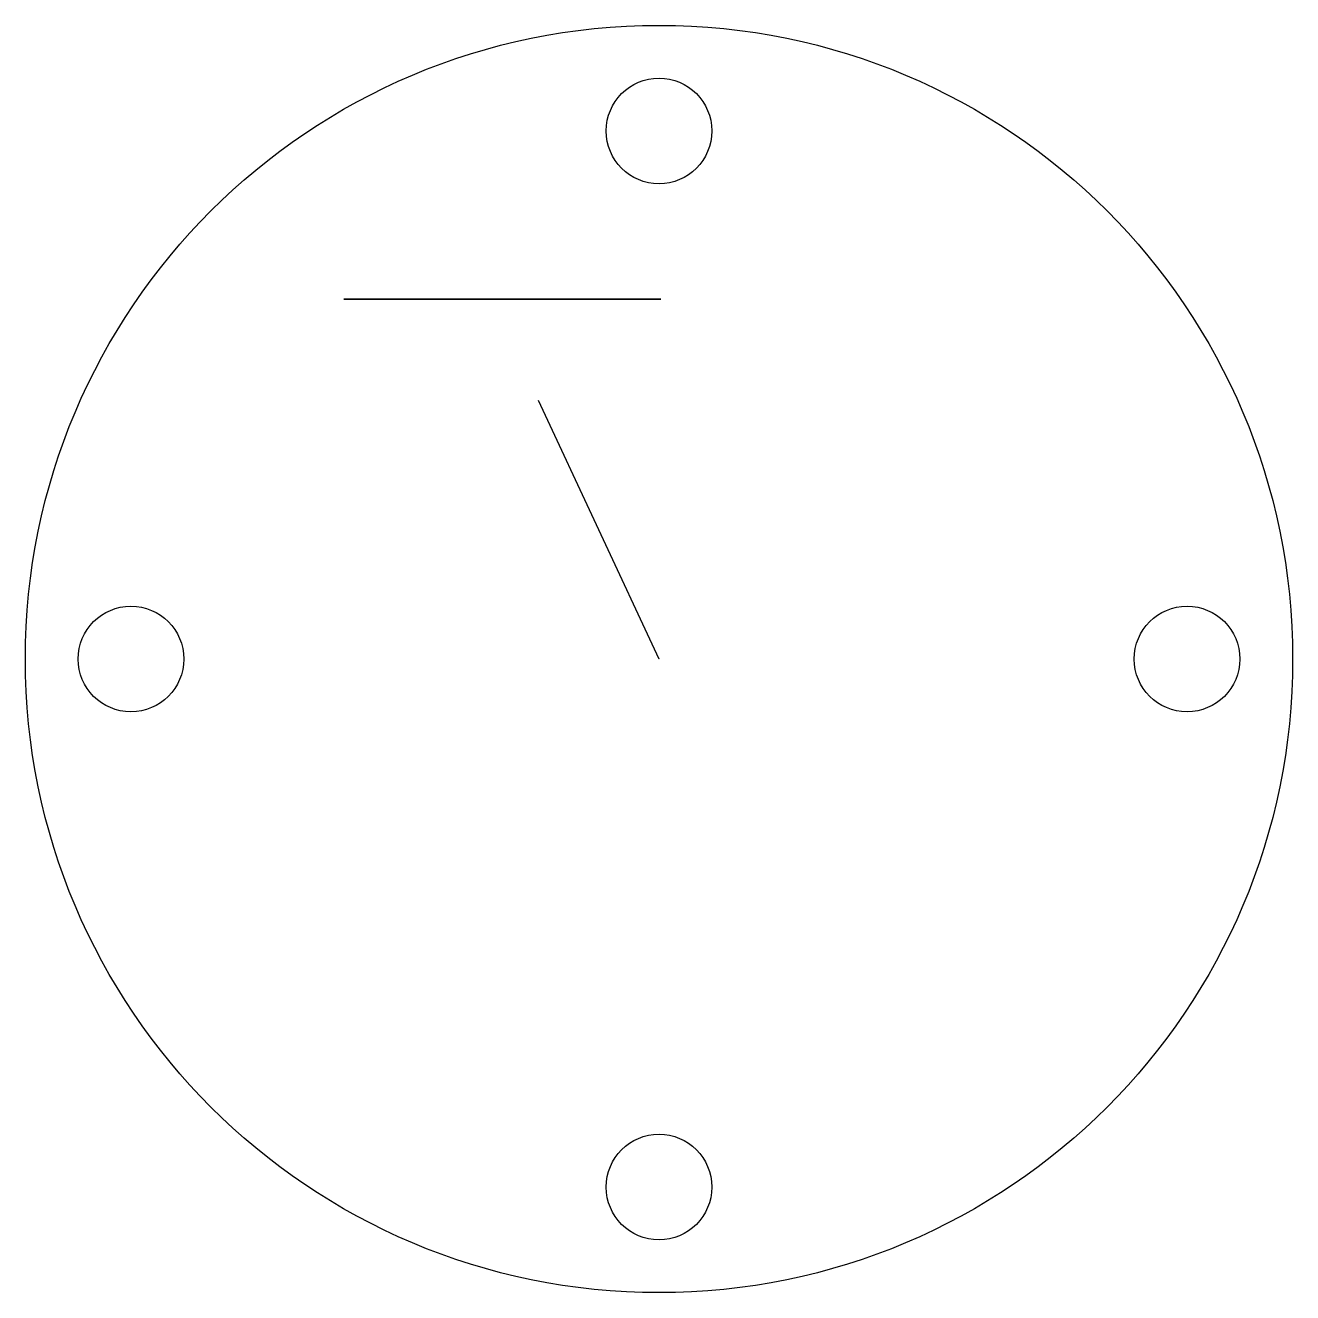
# Model space of a CAD drawing. Header units: millimetres. Extents: x -60 to 60, y -60 to 60.
import ezdxf

# ---------------------------------------------------------------- set-up
doc = ezdxf.new("R2010")
doc.units = ezdxf.units.MM

msp = doc.modelspace()

# ---------------------------------------------------------------- linework, layer by layer
for p, q in [((0, 0, 55), (-11.41, 24.47, 55)), ((0, 0), (0, 0, 55))]:
    msp.add_line(p, q)
for centre, radius in [((0, 0), 60), ((0, 50, 150), 5), ((0, 50, 12), 5), ((-50, 0, 150), 5), ((-50, 0, 12), 5), ((50, 0, 150), 5), ((50, 0, 12), 5), ((0, -50, 150), 5), ((0, -50, 12), 5)]:
    msp.add_circle(centre, radius)
at = {"extrusion": (0, 1, 0)}
msp.add_circle((14.84, 55, 34.08), 15, dxfattribs=at)

doc.saveas('drawing.dxf')
